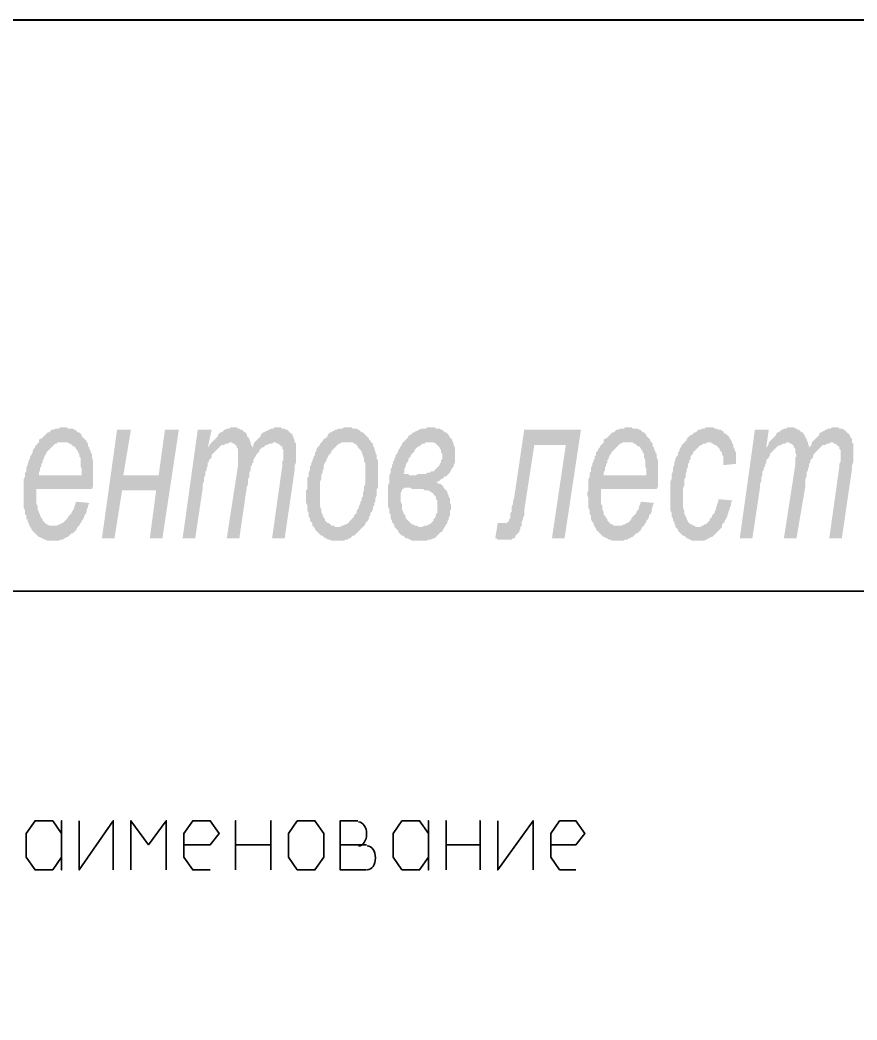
# Model space of a CAD drawing. Header units: millimetres. Extents: x 1372 to 666090, y 1285 to 31551.
# Drawn here: x 629689 to 632459, y 27554 to 30862 of the extents above; entities that cross this region are included whole.
import ezdxf

# ---------------------------------------------------------------- set-up
doc = ezdxf.new("R2010")
doc.units = ezdxf.units.MM
for name, color, linetype in [('PDF _0', 7, 'Continuous'), ('PDF _2D-чертеж - Общий_Ном._пера__21', 7, 'Continuous'), ('PDF _Аннотация - Текст_Ном._пера__1', 7, 'Continuous')]:
    doc.layers.add(name, color=color, linetype=linetype)

msp = doc.modelspace()

# ---------------------------------------------------------------- hatches: boundary and pattern name
at = {"layer": 'PDF _Аннотация - Текст_Ном._пера__1', "transparency": 33554559}
h = msp.add_hatch(color=256, dxfattribs=at)
h.paths.add_polyline_path([(629877.2, 29268.2), (629918.9, 29264), (629914.7, 29255.7), (629914.7, 29251.5), (629910.5, 29243.2), (629910.5, 29239), (629910.5, 29234.8), (629906.4, 29226.5), (629902.2, 29222.3), (629902.2, 29218.2), (629898, 29209.8), (629893.8, 29205.6), (629893.8, 29201.5), (629889.7, 29197.3), (629885.5, 29189), (629881.3, 29184.8), (629877.2, 29180.6), (629877.2, 29176.4), (629873, 29172.3), (629868.8, 29168.1), (629864.6, 29163.9), (629860.5, 29163.9), (629856.3, 29159.8), (629852.1, 29155.6), (629848, 29151.4), (629843.8, 29151.4), (629839.6, 29147.2), (629835.4, 29147.2), (629831.3, 29143.1), (629827.1, 29143.1), (629822.9, 29143.1), (629818.8, 29138.9), (629814.6, 29138.9), (629806.2, 29138.9), (629802.1, 29138.9), (629797.9, 29138.9), (629793.7, 29138.9), (629789.6, 29138.9), (629785.4, 29138.9), (629781.2, 29138.9), (629772.9, 29143.1), (629768.7, 29143.1), (629764.5, 29147.2), (629760.4, 29147.2), (629756.2, 29151.4), (629752, 29151.4), (629747.8, 29155.6), (629747.8, 29155.6), (629743.7, 29159.8), (629739.5, 29163.9), (629735.3, 29168.1), (629731.2, 29172.3), (629727, 29176.4), (629727, 29180.6), (629722.8, 29184.8), (629718.6, 29193.1), (629718.6, 29197.3), (629714.5, 29201.5), (629714.5, 29209.8), (629710.3, 29209.8), (629710.3, 29214), (629710.3, 29222.3), (629706.1, 29226.5), (629706.1, 29234.8), (629706.1, 29239), (629702, 29247.4), (629702, 29255.7), (629702, 29259.9), (629702, 29268.2), (629702, 29276.6), (629702, 29280.7), (629702, 29289.1), (629702, 29289.1), (629702, 29297.4), (629702, 29305.8), (629702, 29309.9), (629702, 29318.3), (629702, 29322.4), (629702, 29330.8), (629702, 29335), (629702, 29343.3), (629706.1, 29351.6), (629706.1, 29355.8), (629706.1, 29364.2), (629710.3, 29368.3), (629710.3, 29376.7), (629710.3, 29380.8), (629714.5, 29389.2), (629714.5, 29393.4), (629718.6, 29401.7), (629718.6, 29405.9), (629722.8, 29410), (629722.8, 29418.4), (629727, 29422.6), (629731.2, 29430.9), (629731.2, 29435.1), (629735.3, 29443.4), (629739.5, 29447.6), (629739.5, 29451.8), (629743.7, 29455.9), (629747.8, 29460.1), (629752, 29464.3), (629752, 29472.6), (629756.2, 29476.8), (629760.4, 29476.8), (629764.5, 29481), (629768.7, 29485.1), (629768.7, 29485.1), (629772.9, 29489.3), (629777, 29493.5), (629781.2, 29497.6), (629785.4, 29497.6), (629789.6, 29501.8), (629793.7, 29506), (629797.9, 29506), (629802.1, 29506), (629806.2, 29510.2), (629810.4, 29510.2), (629818.8, 29510.2), (629822.9, 29514.3), (629827.1, 29514.3), (629831.3, 29514.3), (629835.4, 29514.3), (629839.6, 29514.3), (629843.8, 29514.3), (629848, 29510.2), (629852.1, 29510.2), (629860.5, 29510.2), (629864.6, 29510.2), (629868.8, 29506), (629873, 29506), (629877.2, 29501.8), (629881.3, 29497.6), (629885.5, 29497.6), (629889.7, 29493.5), (629893.8, 29489.3), (629893.8, 29485.1), (629898, 29481), (629902.2, 29476.8), (629906.4, 29472.6), (629910.5, 29468.4), (629910.5, 29464.3), (629914.7, 29460.1), (629914.7, 29451.8), (629918.9, 29447.6), (629918.9, 29443.4), (629923, 29435.1), (629923, 29430.9), (629927.2, 29426.7), (629927.2, 29418.4), (629927.2, 29414.2), (629931.4, 29405.9), (629931.4, 29397.5), (629931.4, 29393.4), (629931.4, 29385), (629931.4, 29376.7), (629931.4, 29368.3), (629931.4, 29364.2), (629931.4, 29355.8), (629931.4, 29351.6), (629931.4, 29343.3), (629931.4, 29339.1), (629931.4, 29330.8), (629931.4, 29322.4), (629931.4, 29318.3), (629927.2, 29309.9), (629743.7, 29309.9), (629743.7, 29301.6), (629743.7, 29297.4), (629743.7, 29293.2), (629743.7, 29284.9), (629743.7, 29276.6), (629743.7, 29268.2), (629743.7, 29259.9), (629747.8, 29255.7), (629747.8, 29247.4), (629747.8, 29243.2), (629752, 29234.8), (629752, 29230.7), (629756.2, 29226.5), (629756.2, 29222.3), (629760.4, 29214), (629760.4, 29214), (629764.5, 29209.8), (629764.5, 29205.6), (629768.7, 29201.5), (629772.9, 29197.3), (629777, 29193.1), (629781.2, 29193.1), (629785.4, 29189), (629789.6, 29189), (629793.7, 29189), (629797.9, 29189), (629802.1, 29189), (629806.2, 29189), (629810.4, 29189), (629818.8, 29193.1), (629822.9, 29193.1), (629827.1, 29197.3), (629831.3, 29197.3), (629835.4, 29201.5), (629839.6, 29205.6), (629843.8, 29209.8), (629848, 29214), (629848, 29218.2), (629852.1, 29222.3), (629856.3, 29226.5), (629860.5, 29230.7), (629860.5, 29234.8), (629864.6, 29239), (629868.8, 29247.4), (629868.8, 29251.5), (629873, 29259.9), (629873, 29264), (629877.2, 29268.2)], flags=0)
h.paths.add_polyline_path([(629752, 29355.8), (629893.8, 29355.8), (629893.8, 29364.2), (629893.8, 29372.5), (629893.8, 29376.7), (629889.7, 29385), (629889.7, 29393.4), (629889.7, 29401.7), (629889.7, 29405.9), (629889.7, 29414.2), (629885.5, 29418.4), (629885.5, 29426.7), (629881.3, 29430.9), (629881.3, 29435.1), (629877.2, 29439.2), (629877.2, 29439.2), (629873, 29447.6), (629868.8, 29451.8), (629864.6, 29451.8), (629860.5, 29455.9), (629856.3, 29460.1), (629852.1, 29460.1), (629848, 29464.3), (629843.8, 29464.3), (629839.6, 29464.3), (629835.4, 29464.3), (629831.3, 29464.3), (629827.1, 29464.3), (629818.8, 29464.3), (629814.6, 29464.3), (629810.4, 29460.1), (629806.2, 29460.1), (629802.1, 29455.9), (629797.9, 29451.8), (629793.7, 29447.6), (629789.6, 29443.4), (629785.4, 29439.2), (629785.4, 29439.2), (629781.2, 29435.1), (629777, 29430.9), (629777, 29426.7), (629772.9, 29422.6), (629768.7, 29414.2), (629768.7, 29410), (629764.5, 29405.9), (629764.5, 29397.5), (629760.4, 29393.4), (629760.4, 29385), (629756.2, 29380.8), (629756.2, 29372.5), (629752, 29364.2), (629752, 29360), (629752, 29355.8)], flags=0)
for points in [[(630227.6, 29147.2), (630277.6, 29506), (630323.5, 29506), (630311, 29447.6), (630315.2, 29451.8), (630319.3, 29460.1), (630323.5, 29464.3), (630327.7, 29468.4), (630331.8, 29472.6), (630336, 29476.8), (630340.2, 29481), (630344.4, 29485.1), (630344.4, 29489.3), (630348.5, 29493.5), (630352.7, 29497.6), (630356.9, 29497.6), (630361, 29501.8), (630365.2, 29506), (630369.4, 29506), (630373.6, 29510.2), (630377.7, 29510.2), (630381.9, 29510.2), (630386.1, 29514.3), (630390.2, 29514.3), (630394.4, 29514.3), (630402.8, 29514.3), (630406.9, 29514.3), (630411.1, 29510.2), (630415.3, 29510.2), (630419.4, 29506), (630423.6, 29506), (630427.8, 29501.8), (630432, 29497.6), (630436.1, 29497.6), (630440.3, 29489.3), (630440.3, 29485.1), (630444.5, 29481), (630448.6, 29476.8), (630448.6, 29472.6), (630452.8, 29464.3), (630452.8, 29460.1), (630457, 29451.8), (630457, 29447.6), (630461.2, 29451.8), (630461.2, 29455.9), (630465.3, 29464.3), (630469.5, 29468.4), (630473.7, 29472.6), (630477.8, 29476.8), (630482, 29481), (630486.2, 29485.1), (630486.2, 29489.3), (630490.4, 29493.5), (630494.5, 29497.6), (630498.7, 29497.6), (630502.9, 29501.8), (630507, 29501.8), (630511.2, 29506), (630515.4, 29506), (630519.6, 29510.2), (630523.7, 29510.2), (630527.9, 29510.2), (630532.1, 29514.3), (630536.2, 29514.3), (630540.4, 29514.3), (630548.8, 29514.3), (630552.9, 29514.3), (630557.1, 29510.2), (630561.3, 29510.2), (630565.4, 29510.2), (630569.6, 29506), (630573.8, 29506), (630578, 29501.8), (630582.1, 29497.6), (630586.3, 29493.5), (630590.5, 29493.5), (630590.5, 29489.3), (630594.6, 29481), (630594.6, 29476.8), (630598.8, 29472.6), (630598.8, 29464.3), (630603, 29460.1), (630603, 29451.8), (630603, 29447.6), (630603, 29439.2), (630603, 29430.9), (630603, 29426.7), (630603, 29422.6), (630603, 29418.4), (630603, 29410), (630603, 29401.7), (630603, 29397.5), (630598.8, 29389.2), (630598.8, 29376.7), (630598.8, 29376.7), (630565.4, 29147.2), (630523.7, 29147.2), (630557.1, 29385), (630557.1, 29393.4), (630557.1, 29401.7), (630561.3, 29405.9), (630561.3, 29414.2), (630561.3, 29418.4), (630561.3, 29422.6), (630561.3, 29426.7), (630561.3, 29430.9), (630561.3, 29439.2), (630557.1, 29443.4), (630557.1, 29451.8), (630552.9, 29451.8), (630548.8, 29455.9), (630544.6, 29460.1), (630540.4, 29460.1), (630536.2, 29464.3), (630532.1, 29464.3), (630532.1, 29464.3), (630527.9, 29464.3), (630523.7, 29460.1), (630519.6, 29460.1), (630515.4, 29460.1), (630507, 29455.9), (630502.9, 29455.9), (630498.7, 29451.8), (630494.5, 29447.6), (630490.4, 29447.6), (630486.2, 29443.4), (630482, 29439.2), (630482, 29435.1), (630477.8, 29430.9), (630473.7, 29426.7), (630469.5, 29418.4), (630465.3, 29414.2), (630465.3, 29410), (630461.2, 29405.9), (630461.2, 29401.7), (630461.2, 29397.5), (630457, 29393.4), (630457, 29389.2), (630452.8, 29385), (630452.8, 29376.7), (630452.8, 29372.5), (630448.6, 29364.2), (630448.6, 29360), (630448.6, 29351.6), (630444.5, 29343.3), (630444.5, 29335), (630444.5, 29326.6), (630440.3, 29318.3), (630415.3, 29147.2), (630373.6, 29147.2), (630411.1, 29389.2), (630411.1, 29397.5), (630411.1, 29405.9), (630411.1, 29414.2), (630411.1, 29418.4), (630411.1, 29422.6), (630411.1, 29422.6), (630411.1, 29430.9), (630411.1, 29439.2), (630411.1, 29443.4), (630406.9, 29447.6), (630406.9, 29451.8), (630402.8, 29455.9), (630398.6, 29460.1), (630394.4, 29460.1), (630390.2, 29464.3), (630386.1, 29464.3), (630381.9, 29464.3), (630377.7, 29460.1), (630373.6, 29460.1), (630369.4, 29460.1), (630365.2, 29455.9), (630356.9, 29455.9), (630352.7, 29451.8), (630348.5, 29447.6), (630348.5, 29447.6), (630344.4, 29443.4), (630340.2, 29439.2), (630336, 29435.1), (630331.8, 29430.9), (630327.7, 29426.7), (630323.5, 29422.6), (630323.5, 29414.2), (630319.3, 29410), (630315.2, 29405.9), (630315.2, 29401.7), (630311, 29397.5), (630311, 29389.2), (630311, 29385), (630306.8, 29380.8), (630306.8, 29372.5), (630302.6, 29368.3), (630302.6, 29360), (630302.6, 29355.8), (630298.5, 29347.5), (630298.5, 29339.1), (630298.5, 29335), (630294.3, 29326.6), (630294.3, 29318.3), (630294.3, 29314.1), (630269.3, 29147.2)], [(632000.4, 29276.6), (632046.3, 29272.4), (632042.1, 29264), (632042.1, 29255.7), (632037.9, 29247.4), (632037.9, 29243.2), (632033.8, 29234.8), (632033.8, 29230.7), (632029.6, 29222.3), (632029.6, 29218.2), (632025.4, 29209.8), (632021.3, 29205.6), (632021.3, 29201.5), (632017.1, 29197.3), (632012.9, 29193.1), (632012.9, 29184.8), (632008.7, 29180.6), (632004.6, 29176.4), (632000.4, 29172.3), (632000.4, 29172.3), (631996.2, 29168.1), (631992.1, 29163.9), (631987.9, 29159.8), (631983.7, 29155.6), (631979.5, 29151.4), (631975.4, 29151.4), (631971.2, 29147.2), (631967, 29147.2), (631962.9, 29143.1), (631958.7, 29143.1), (631954.5, 29138.9), (631946.2, 29138.9), (631942, 29138.9), (631937.8, 29138.9), (631933.7, 29138.9), (631933.7, 29138.9), (631925.3, 29138.9), (631921.1, 29138.9), (631917, 29138.9), (631912.8, 29138.9), (631908.6, 29143.1), (631904.5, 29143.1), (631900.3, 29147.2), (631896.1, 29147.2), (631891.9, 29151.4), (631887.8, 29155.6), (631883.6, 29155.6), (631879.4, 29159.8), (631875.3, 29163.9), (631871.1, 29168.1), (631866.9, 29172.3), (631866.9, 29176.4), (631862.7, 29180.6), (631858.6, 29184.8), (631858.6, 29189), (631854.4, 29197.3), (631854.4, 29201.5), (631850.2, 29205.6), (631850.2, 29214), (631846.1, 29218.2), (631846.1, 29222.3), (631846.1, 29230.7), (631841.9, 29239), (631841.9, 29243.2), (631841.9, 29251.5), (631841.9, 29259.9), (631841.9, 29264), (631841.9, 29272.4), (631841.9, 29280.7), (631841.9, 29280.7), (631841.9, 29289.1), (631841.9, 29293.2), (631841.9, 29301.6), (631841.9, 29309.9), (631841.9, 29314.1), (631841.9, 29322.4), (631841.9, 29330.8), (631841.9, 29335), (631846.1, 29343.3), (631846.1, 29347.5), (631846.1, 29355.8), (631846.1, 29360), (631850.2, 29368.3), (631850.2, 29376.7), (631850.2, 29380.8), (631854.4, 29389.2), (631854.4, 29393.4), (631854.4, 29397.5), (631858.6, 29405.9), (631858.6, 29410), (631862.7, 29418.4), (631866.9, 29422.6), (631866.9, 29430.9), (631871.1, 29435.1), (631871.1, 29439.2), (631875.3, 29447.6), (631879.4, 29451.8), (631879.4, 29455.9), (631883.6, 29460.1), (631887.8, 29464.3), (631891.9, 29468.4), (631896.1, 29472.6), (631896.1, 29476.8), (631900.3, 29481), (631904.5, 29485.1), (631908.6, 29489.3), (631912.8, 29489.3), (631917, 29493.5), (631921.1, 29497.6), (631925.3, 29497.6), (631929.5, 29501.8), (631933.7, 29506), (631937.8, 29506), (631942, 29506), (631946.2, 29510.2), (631950.3, 29510.2), (631954.5, 29510.2), (631958.7, 29514.3), (631962.9, 29514.3), (631971.2, 29514.3), (631971.2, 29514.3), (631979.5, 29514.3), (631983.7, 29514.3), (631987.9, 29510.2), (631992.1, 29510.2), (631996.2, 29510.2), (632000.4, 29506), (632008.7, 29506), (632012.9, 29501.8), (632017.1, 29501.8), (632017.1, 29497.6), (632021.3, 29493.5), (632025.4, 29493.5), (632029.6, 29489.3), (632033.8, 29485.1), (632037.9, 29481), (632037.9, 29476.8), (632042.1, 29472.6), (632046.3, 29464.3), (632046.3, 29460.1), (632050.5, 29455.9), (632050.5, 29447.6), (632054.6, 29443.4), (632054.6, 29439.2), (632058.8, 29430.9), (632058.8, 29426.7), (632058.8, 29418.4), (632058.8, 29410), (632058.8, 29405.9), (632058.8, 29397.5), (632058.8, 29393.4), (632017.1, 29389.2), (632017.1, 29397.5), (632017.1, 29405.9), (632017.1, 29410), (632017.1, 29418.4), (632012.9, 29422.6), (632012.9, 29430.9), (632008.7, 29435.1), (632004.6, 29439.2), (632004.6, 29443.4), (632000.4, 29447.6), (631996.2, 29451.8), (631992.1, 29455.9), (631987.9, 29455.9), (631983.7, 29460.1), (631979.5, 29460.1), (631975.4, 29464.3), (631971.2, 29464.3), (631967, 29464.3), (631962.9, 29464.3), (631958.7, 29460.1), (631954.5, 29460.1), (631950.3, 29460.1), (631946.2, 29455.9), (631942, 29455.9), (631937.8, 29451.8), (631933.7, 29447.6), (631929.5, 29443.4), (631925.3, 29439.2), (631925.3, 29439.2), (631921.1, 29435.1), (631917, 29430.9), (631917, 29426.7), (631912.8, 29422.6), (631908.6, 29418.4), (631908.6, 29410), (631904.5, 29405.9), (631904.5, 29397.5), (631900.3, 29393.4), (631900.3, 29385), (631896.1, 29376.7), (631896.1, 29372.5), (631896.1, 29368.3), (631891.9, 29360), (631891.9, 29355.8), (631891.9, 29347.5), (631887.8, 29343.3), (631887.8, 29335), (631887.8, 29326.6), (631887.8, 29322.4), (631883.6, 29314.1), (631883.6, 29305.8), (631883.6, 29301.6), (631883.6, 29293.2), (631883.6, 29289.1), (631883.6, 29280.7), (631883.6, 29276.6), (631883.6, 29268.2), (631883.6, 29259.9), (631883.6, 29255.7), (631883.6, 29247.4), (631887.8, 29239), (631887.8, 29234.8), (631887.8, 29226.5), (631891.9, 29222.3), (631891.9, 29218.2), (631896.1, 29214), (631896.1, 29209.8), (631900.3, 29201.5), (631904.5, 29197.3), (631908.6, 29193.1), (631912.8, 29193.1), (631917, 29189), (631921.1, 29189), (631925.3, 29184.8), (631929.5, 29184.8), (631933.7, 29184.8), (631937.8, 29184.8), (631942, 29184.8), (631946.2, 29189), (631950.3, 29189), (631954.5, 29193.1), (631958.7, 29193.1), (631962.9, 29197.3), (631967, 29201.5), (631971.2, 29205.6), (631971.2, 29209.8), (631975.4, 29214), (631979.5, 29218.2), (631979.5, 29222.3), (631983.7, 29226.5), (631987.9, 29230.7), (631987.9, 29234.8), (631992.1, 29243.2), (631992.1, 29247.4), (631996.2, 29255.7), (631996.2, 29259.9), (632000.4, 29268.2), (632000.4, 29276.6), (632000.4, 29276.6)], [(632071.3, 29147.2), (632121.4, 29506), (632167.3, 29506), (632158.9, 29447.6), (632163.1, 29451.8), (632167.3, 29460.1), (632167.3, 29464.3), (632171.4, 29468.4), (632175.6, 29472.6), (632179.8, 29476.8), (632183.9, 29481), (632188.1, 29485.1), (632192.3, 29489.3), (632192.3, 29493.5), (632196.5, 29497.6), (632200.6, 29497.6), (632204.8, 29501.8), (632209, 29506), (632213.1, 29506), (632217.3, 29510.2), (632221.5, 29510.2), (632225.7, 29510.2), (632229.8, 29514.3), (632238.2, 29514.3), (632242.3, 29514.3), (632246.5, 29514.3), (632250.7, 29514.3), (632254.9, 29510.2), (632259, 29510.2), (632263.2, 29506), (632267.4, 29506), (632271.5, 29501.8), (632275.7, 29497.6), (632279.9, 29497.6), (632284.1, 29489.3), (632288.2, 29485.1), (632288.2, 29481), (632292.4, 29476.8), (632292.4, 29472.6), (632296.6, 29464.3), (632296.6, 29460.1), (632300.7, 29451.8), (632300.7, 29447.6), (632304.9, 29451.8), (632309.1, 29455.9), (632309.1, 29464.3), (632313.3, 29468.4), (632317.4, 29472.6), (632321.6, 29476.8), (632325.8, 29481), (632329.9, 29485.1), (632334.1, 29489.3), (632334.1, 29493.5), (632338.3, 29497.6), (632342.5, 29497.6), (632346.6, 29501.8), (632350.8, 29501.8), (632355, 29506), (632359.1, 29506), (632363.3, 29510.2), (632367.5, 29510.2), (632371.7, 29510.2), (632375.8, 29514.3), (632380, 29514.3), (632384.2, 29514.3), (632392.5, 29514.3), (632396.7, 29514.3), (632400.9, 29510.2), (632405, 29510.2), (632409.2, 29510.2), (632417.5, 29506), (632417.5, 29506), (632421.7, 29501.8), (632425.9, 29497.6), (632430.1, 29493.5), (632434.2, 29493.5), (632434.2, 29489.3), (632438.4, 29481), (632442.6, 29476.8), (632442.6, 29472.6), (632442.6, 29464.3), (632446.7, 29460.1), (632446.7, 29451.8), (632446.7, 29447.6), (632446.7, 29439.2), (632446.7, 29430.9), (632446.7, 29426.7), (632446.7, 29422.6), (632446.7, 29418.4), (632446.7, 29410), (632446.7, 29401.7), (632446.7, 29397.5), (632442.6, 29389.2), (632442.6, 29376.7), (632442.6, 29376.7), (632409.2, 29147.2), (632367.5, 29147.2), (632400.9, 29385), (632400.9, 29393.4), (632405, 29401.7), (632405, 29405.9), (632405, 29414.2), (632405, 29418.4), (632405, 29422.6), (632405, 29426.7), (632405, 29430.9), (632405, 29439.2), (632400.9, 29443.4), (632400.9, 29451.8), (632396.7, 29451.8), (632392.5, 29455.9), (632388.3, 29460.1), (632384.2, 29460.1), (632380, 29464.3), (632375.8, 29464.3), (632375.8, 29464.3), (632371.7, 29464.3), (632367.5, 29460.1), (632363.3, 29460.1), (632359.1, 29460.1), (632355, 29455.9), (632346.6, 29455.9), (632342.5, 29451.8), (632338.3, 29447.6), (632338.3, 29447.6), (632334.1, 29443.4), (632329.9, 29439.2), (632325.8, 29435.1), (632321.6, 29430.9), (632317.4, 29426.7), (632313.3, 29418.4), (632313.3, 29414.2), (632309.1, 29410), (632304.9, 29405.9), (632304.9, 29401.7), (632304.9, 29397.5), (632300.7, 29393.4), (632300.7, 29389.2), (632300.7, 29385), (632296.6, 29376.7), (632296.6, 29372.5), (632292.4, 29364.2), (632292.4, 29360), (632292.4, 29351.6), (632288.2, 29343.3), (632288.2, 29335), (632288.2, 29326.6), (632288.2, 29318.3), (632259, 29147.2), (632217.3, 29147.2), (632254.9, 29389.2), (632254.9, 29397.5), (632254.9, 29405.9), (632254.9, 29414.2), (632259, 29418.4), (632259, 29422.6), (632259, 29422.6), (632254.9, 29430.9), (632254.9, 29439.2), (632254.9, 29443.4), (632250.7, 29447.6), (632250.7, 29451.8), (632246.5, 29455.9), (632242.3, 29460.1), (632238.2, 29460.1), (632234, 29464.3), (632229.8, 29464.3), (632225.7, 29464.3), (632221.5, 29460.1), (632217.3, 29460.1), (632213.1, 29460.1), (632209, 29455.9), (632204.8, 29455.9), (632196.5, 29451.8), (632192.3, 29447.6), (632192.3, 29447.6), (632188.1, 29443.4), (632183.9, 29439.2), (632179.8, 29435.1), (632175.6, 29430.9), (632171.4, 29426.7), (632171.4, 29422.6), (632167.3, 29414.2), (632163.1, 29410), (632158.9, 29405.9), (632158.9, 29401.7), (632158.9, 29397.5), (632154.7, 29389.2), (632154.7, 29385), (632150.6, 29380.8), (632150.6, 29372.5), (632146.4, 29368.3), (632146.4, 29360), (632146.4, 29355.8), (632142.2, 29347.5), (632142.2, 29339.1), (632142.2, 29335), (632138.1, 29326.6), (632138.1, 29318.3), (632138.1, 29314.1), (632113, 29147.2)], [(630010.6, 29506), (630056.5, 29506), (630031.5, 29355.8), (630148.3, 29355.8), (630169.2, 29506), (630215, 29506), (630160.8, 29147.2), (630119.1, 29147.2), (630140, 29305.8), (630027.3, 29305.8), (630002.3, 29147.2), (629960.6, 29147.2)], [(631358, 29506), (631545.7, 29506), (631491.5, 29147.2), (631449.8, 29147.2), (631495.7, 29455.9), (631391.4, 29455.9), (631358, 29239), (631358, 29230.7), (631358, 29222.3), (631353.8, 29214), (631353.8, 29209.8), (631349.7, 29201.5), (631349.7, 29193.1), (631349.7, 29189), (631345.5, 29184.8), (631345.5, 29176.4), (631341.3, 29172.3), (631341.3, 29168.1), (631337.1, 29163.9), (631337.1, 29163.9), (631333, 29159.8), (631328.8, 29155.6), (631328.8, 29151.4), (631324.6, 29147.2), (631320.5, 29147.2), (631316.3, 29143.1), (631307.9, 29143.1), (631303.8, 29143.1), (631299.6, 29143.1), (631299.6, 29143.1), (631295.4, 29143.1), (631291.3, 29143.1), (631287.1, 29143.1), (631282.9, 29143.1), (631278.7, 29143.1), (631270.4, 29143.1), (631266.2, 29147.2), (631262.1, 29147.2), (631270.4, 29197.3), (631274.6, 29197.3), (631278.7, 29197.3), (631282.9, 29197.3), (631287.1, 29197.3), (631291.3, 29197.3), (631299.6, 29197.3), (631303.8, 29201.5), (631303.8, 29201.5), (631307.9, 29205.6), (631307.9, 29209.8), (631307.9, 29209.8), (631312.1, 29214), (631312.1, 29218.2), (631312.1, 29222.3), (631312.1, 29230.7), (631316.3, 29234.8), (631316.3, 29243.2), (631316.3, 29251.5), (631320.5, 29259.9), (631320.5, 29268.2), (631324.6, 29280.7)]]:
    msp.add_hatch(color=256, dxfattribs=at).paths.add_polyline_path(points)
h = msp.add_hatch(color=256, dxfattribs=at)
h.paths.add_polyline_path([(630636.4, 29280.7), (630636.4, 29289.1), (630636.4, 29297.4), (630636.4, 29305.8), (630640.5, 29309.9), (630640.5, 29318.3), (630640.5, 29326.6), (630640.5, 29330.8), (630640.5, 29339.1), (630640.5, 29347.5), (630644.7, 29351.6), (630644.7, 29360), (630644.7, 29364.2), (630648.9, 29372.5), (630648.9, 29376.7), (630648.9, 29385), (630653, 29389.2), (630653, 29397.5), (630657.2, 29401.7), (630657.2, 29405.9), (630661.4, 29414.2), (630661.4, 29418.4), (630665.6, 29422.6), (630665.6, 29430.9), (630669.7, 29435.1), (630669.7, 29439.2), (630673.9, 29447.6), (630678.1, 29451.8), (630682.2, 29455.9), (630682.2, 29455.9), (630682.2, 29460.1), (630686.4, 29464.3), (630690.6, 29468.4), (630694.8, 29476.8), (630698.9, 29476.8), (630703.1, 29481), (630707.3, 29485.1), (630707.3, 29489.3), (630711.4, 29493.5), (630715.6, 29497.6), (630719.8, 29497.6), (630724, 29501.8), (630728.1, 29501.8), (630732.3, 29506), (630736.5, 29506), (630744.8, 29510.2), (630749, 29510.2), (630753.2, 29510.2), (630757.3, 29510.2), (630761.5, 29514.3), (630765.7, 29514.3), (630769.8, 29514.3), (630774, 29514.3), (630778.2, 29514.3), (630786.5, 29514.3), (630790.7, 29510.2), (630794.9, 29510.2), (630799, 29510.2), (630803.2, 29510.2), (630807.4, 29506), (630811.6, 29506), (630815.7, 29501.8), (630819.9, 29497.6), (630824.1, 29497.6), (630828.2, 29493.5), (630832.4, 29489.3), (630836.6, 29485.1), (630840.8, 29481), (630844.9, 29476.8), (630844.9, 29472.6), (630849.1, 29472.6), (630849.1, 29468.4), (630853.3, 29464.3), (630857.4, 29460.1), (630857.4, 29451.8), (630861.6, 29447.6), (630861.6, 29443.4), (630865.8, 29435.1), (630865.8, 29430.9), (630870, 29422.6), (630870, 29418.4), (630870, 29410), (630874.1, 29405.9), (630874.1, 29397.5), (630874.1, 29393.4), (630874.1, 29385), (630874.1, 29376.7), (630874.1, 29368.3), (630874.1, 29364.2), (630874.1, 29355.8), (630874.1, 29347.5), (630874.1, 29343.3), (630874.1, 29335), (630874.1, 29326.6), (630874.1, 29322.4), (630874.1, 29314.1), (630870, 29309.9), (630870, 29301.6), (630870, 29293.2), (630870, 29289.1), (630865.8, 29280.7), (630865.8, 29276.6), (630865.8, 29268.2), (630861.6, 29264), (630861.6, 29255.7), (630857.4, 29251.5), (630857.4, 29247.4), (630857.4, 29243.2), (630853.3, 29234.8), (630849.1, 29230.7), (630849.1, 29222.3), (630844.9, 29218.2), (630844.9, 29214), (630840.8, 29205.6), (630836.6, 29201.5), (630832.4, 29197.3), (630832.4, 29193.1), (630828.2, 29189), (630824.1, 29184.8), (630819.9, 29180.6), (630815.7, 29176.4), (630811.6, 29172.3), (630807.4, 29168.1), (630807.4, 29168.1), (630803.2, 29163.9), (630799, 29159.8), (630794.9, 29155.6), (630790.7, 29155.6), (630786.5, 29151.4), (630782.4, 29147.2), (630778.2, 29147.2), (630774, 29143.1), (630769.8, 29143.1), (630765.7, 29143.1), (630761.5, 29138.9), (630753.2, 29138.9), (630749, 29138.9), (630744.8, 29138.9), (630740.6, 29138.9), (630740.6, 29138.9), (630736.5, 29138.9), (630732.3, 29138.9), (630724, 29138.9), (630719.8, 29138.9), (630715.6, 29143.1), (630711.4, 29143.1), (630707.3, 29143.1), (630703.1, 29147.2), (630698.9, 29147.2), (630694.8, 29151.4), (630690.6, 29155.6), (630686.4, 29155.6), (630682.2, 29159.8), (630678.1, 29163.9), (630673.9, 29168.1), (630669.7, 29172.3), (630665.6, 29176.4), (630665.6, 29180.6), (630661.4, 29184.8), (630657.2, 29189), (630657.2, 29197.3), (630653, 29201.5), (630648.9, 29205.6), (630648.9, 29214), (630644.7, 29218.2), (630644.7, 29226.5), (630644.7, 29230.7), (630640.5, 29239), (630640.5, 29243.2), (630640.5, 29251.5), (630640.5, 29255.7), (630636.4, 29264), (630636.4, 29272.4), (630636.4, 29276.6), (630636.4, 29280.7)], flags=0)
h.paths.add_polyline_path([(630682.2, 29289.1), (630682.2, 29280.7), (630682.2, 29272.4), (630682.2, 29264), (630682.2, 29259.9), (630682.2, 29251.5), (630686.4, 29243.2), (630686.4, 29239), (630686.4, 29234.8), (630690.6, 29226.5), (630690.6, 29222.3), (630694.8, 29218.2), (630694.8, 29214), (630698.9, 29209.8), (630698.9, 29205.6), (630703.1, 29201.5), (630707.3, 29197.3), (630711.4, 29197.3), (630715.6, 29193.1), (630719.8, 29189), (630724, 29189), (630728.1, 29189), (630732.3, 29184.8), (630740.6, 29184.8), (630740.6, 29184.8), (630744.8, 29184.8), (630749, 29184.8), (630753.2, 29189), (630757.3, 29189), (630765.7, 29193.1), (630769.8, 29193.1), (630774, 29197.3), (630778.2, 29197.3), (630778.2, 29201.5), (630782.4, 29205.6), (630786.5, 29209.8), (630790.7, 29214), (630794.9, 29218.2), (630794.9, 29222.3), (630799, 29226.5), (630803.2, 29230.7), (630803.2, 29239), (630807.4, 29243.2), (630811.6, 29251.5), (630811.6, 29255.7), (630815.7, 29259.9), (630815.7, 29268.2), (630819.9, 29272.4), (630819.9, 29280.7), (630824.1, 29284.9), (630824.1, 29293.2), (630824.1, 29297.4), (630824.1, 29297.4), (630828.2, 29305.8), (630828.2, 29314.1), (630828.2, 29318.3), (630832.4, 29326.6), (630832.4, 29335), (630832.4, 29339.1), (630832.4, 29347.5), (630832.4, 29351.6), (630832.4, 29360), (630832.4, 29364.2), (630832.4, 29372.5), (630832.4, 29380.8), (630832.4, 29385), (630832.4, 29393.4), (630828.2, 29401.7), (630828.2, 29405.9), (630828.2, 29414.2), (630824.1, 29418.4), (630824.1, 29422.6), (630819.9, 29430.9), (630819.9, 29435.1), (630815.7, 29439.2), (630815.7, 29439.2), (630811.6, 29443.4), (630807.4, 29447.6), (630807.4, 29451.8), (630803.2, 29455.9), (630799, 29460.1), (630794.9, 29460.1), (630790.7, 29464.3), (630782.4, 29464.3), (630778.2, 29464.3), (630774, 29464.3), (630774, 29464.3), (630769.8, 29464.3), (630761.5, 29464.3), (630757.3, 29464.3), (630753.2, 29464.3), (630749, 29460.1), (630744.8, 29460.1), (630740.6, 29455.9), (630736.5, 29451.8), (630736.5, 29451.8), (630732.3, 29447.6), (630728.1, 29443.4), (630724, 29439.2), (630719.8, 29435.1), (630719.8, 29430.9), (630715.6, 29426.7), (630711.4, 29422.6), (630707.3, 29414.2), (630707.3, 29414.2), (630703.1, 29405.9), (630703.1, 29401.7), (630698.9, 29397.5), (630694.8, 29389.2), (630694.8, 29385), (630694.8, 29376.7), (630690.6, 29372.5), (630690.6, 29364.2), (630686.4, 29355.8), (630686.4, 29351.6), (630686.4, 29343.3), (630682.2, 29335), (630682.2, 29330.8), (630682.2, 29322.4), (630682.2, 29314.1), (630682.2, 29309.9), (630682.2, 29301.6), (630682.2, 29297.4), (630682.2, 29289.1), (630682.2, 29289.1)], flags=0)
h = msp.add_hatch(color=256, dxfattribs=at)
h.paths.add_polyline_path([(631066, 29335), (631070.2, 29330.8), (631078.5, 29326.6), (631082.7, 29326.6), (631086.9, 29322.4), (631091, 29318.3), (631091, 29314.1), (631095.2, 29309.9), (631099.4, 29305.8), (631103.5, 29301.6), (631103.5, 29301.6), (631103.5, 29297.4), (631107.7, 29289.1), (631107.7, 29284.9), (631111.9, 29280.7), (631111.9, 29272.4), (631111.9, 29264), (631116.1, 29259.9), (631116.1, 29251.5), (631116.1, 29251.5), (631116.1, 29243.2), (631111.9, 29239), (631111.9, 29230.7), (631111.9, 29226.5), (631111.9, 29222.3), (631107.7, 29214), (631107.7, 29209.8), (631103.5, 29201.5), (631103.5, 29197.3), (631099.4, 29193.1), (631095.2, 29184.8), (631091, 29180.6), (631091, 29176.4), (631086.9, 29172.3), (631086.9, 29168.1), (631082.7, 29168.1), (631078.5, 29163.9), (631074.3, 29159.8), (631070.2, 29155.6), (631070.2, 29155.6), (631066, 29151.4), (631061.8, 29147.2), (631057.7, 29147.2), (631049.3, 29143.1), (631045.1, 29143.1), (631041, 29143.1), (631036.8, 29138.9), (631032.6, 29138.9), (631028.5, 29138.9), (631020.1, 29138.9), (631015.9, 29138.9), (631011.8, 29138.9), (631007.6, 29138.9), (631003.4, 29138.9), (630995.1, 29138.9), (630990.9, 29138.9), (630986.7, 29138.9), (630982.6, 29143.1), (630978.4, 29143.1), (630974.2, 29147.2), (630970.1, 29147.2), (630965.9, 29147.2), (630961.7, 29151.4), (630957.5, 29155.6), (630953.4, 29155.6), (630949.2, 29159.8), (630945, 29163.9), (630940.9, 29168.1), (630940.9, 29172.3), (630936.7, 29176.4), (630932.5, 29180.6), (630928.3, 29184.8), (630928.3, 29193.1), (630924.2, 29197.3), (630920, 29201.5), (630920, 29205.6), (630915.8, 29214), (630915.8, 29218.2), (630915.8, 29226.5), (630911.7, 29230.7), (630911.7, 29239), (630911.7, 29243.2), (630907.5, 29251.5), (630907.5, 29259.9), (630907.5, 29264), (630907.5, 29272.4), (630907.5, 29280.7), (630907.5, 29280.7), (630907.5, 29289.1), (630907.5, 29297.4), (630907.5, 29301.6), (630907.5, 29309.9), (630907.5, 29318.3), (630907.5, 29322.4), (630911.7, 29330.8), (630911.7, 29339.1), (630911.7, 29343.3), (630911.7, 29351.6), (630911.7, 29355.8), (630915.8, 29364.2), (630915.8, 29368.3), (630915.8, 29376.7), (630920, 29380.8), (630920, 29389.2), (630924.2, 29393.4), (630924.2, 29401.7), (630928.3, 29405.9), (630928.3, 29410), (630932.5, 29418.4), (630932.5, 29422.6), (630936.7, 29426.7), (630940.9, 29435.1), (630940.9, 29439.2), (630945, 29443.4), (630945, 29443.4), (630949.2, 29451.8), (630953.4, 29455.9), (630953.4, 29460.1), (630957.5, 29464.3), (630961.7, 29468.4), (630965.9, 29472.6), (630970.1, 29476.8), (630974.2, 29481), (630974.2, 29485.1), (630978.4, 29489.3), (630982.6, 29489.3), (630986.7, 29493.5), (630990.9, 29497.6), (630995.1, 29497.6), (630999.3, 29501.8), (631003.4, 29501.8), (631007.6, 29506), (631011.8, 29506), (631015.9, 29510.2), (631024.3, 29510.2), (631028.5, 29510.2), (631032.6, 29510.2), (631036.8, 29514.3), (631041, 29514.3), (631045.1, 29514.3), (631049.3, 29514.3), (631053.5, 29514.3), (631061.8, 29514.3), (631066, 29510.2), (631070.2, 29510.2), (631074.3, 29510.2), (631078.5, 29510.2), (631082.7, 29506), (631086.9, 29506), (631091, 29501.8), (631095.2, 29497.6), (631099.4, 29497.6), (631103.5, 29493.5), (631107.7, 29489.3), (631107.7, 29489.3), (631111.9, 29481), (631116.1, 29476.8), (631120.2, 29472.6), (631120.2, 29468.4), (631124.4, 29460.1), (631124.4, 29455.9), (631128.6, 29447.6), (631128.6, 29443.4), (631128.6, 29435.1), (631128.6, 29430.9), (631128.6, 29422.6), (631128.6, 29418.4), (631128.6, 29410), (631128.6, 29401.7), (631128.6, 29397.5), (631124.4, 29389.2), (631124.4, 29385), (631120.2, 29380.8), (631116.1, 29372.5), (631116.1, 29368.3), (631111.9, 29368.3), (631111.9, 29364.2), (631107.7, 29360), (631103.5, 29355.8), (631099.4, 29351.6), (631095.2, 29351.6), (631091, 29347.5), (631086.9, 29343.3), (631082.7, 29343.3), (631078.5, 29339.1), (631074.3, 29335), (631070.2, 29335), (631066, 29335)], flags=0)
h.paths.add_polyline_path([(630957.5, 29360), (630965.9, 29360), (630970.1, 29360), (630974.2, 29360), (630978.4, 29355.8), (630982.6, 29355.8), (630986.7, 29355.8), (630986.7, 29355.8), (630995.1, 29355.8), (630999.3, 29355.8), (631007.6, 29360), (631011.8, 29360), (631015.9, 29360), (631024.3, 29360), (631028.5, 29360), (631032.6, 29360), (631036.8, 29364.2), (631041, 29364.2), (631045.1, 29364.2), (631049.3, 29368.3), (631053.5, 29368.3), (631057.7, 29368.3), (631061.8, 29372.5), (631061.8, 29372.5), (631066, 29376.7), (631070.2, 29380.8), (631074.3, 29385), (631078.5, 29389.2), (631078.5, 29393.4), (631082.7, 29397.5), (631082.7, 29405.9), (631086.9, 29410), (631086.9, 29414.2), (631086.9, 29418.4), (631086.9, 29426.7), (631082.7, 29430.9), (631082.7, 29439.2), (631078.5, 29443.4), (631078.5, 29447.6), (631074.3, 29451.8), (631070.2, 29455.9), (631066, 29460.1), (631066, 29460.1), (631057.7, 29464.3), (631053.5, 29464.3), (631049.3, 29464.3), (631049.3, 29464.3), (631045.1, 29464.3), (631036.8, 29464.3), (631032.6, 29464.3), (631028.5, 29460.1), (631024.3, 29460.1), (631020.1, 29460.1), (631015.9, 29455.9), (631011.8, 29451.8), (631007.6, 29451.8), (631003.4, 29447.6), (630999.3, 29443.4), (630995.1, 29439.2), (630995.1, 29435.1), (630990.9, 29430.9), (630986.7, 29426.7), (630982.6, 29422.6), (630982.6, 29418.4), (630978.4, 29414.2), (630974.2, 29410), (630974.2, 29401.7), (630970.1, 29397.5), (630965.9, 29389.2), (630965.9, 29385), (630961.7, 29376.7), (630961.7, 29372.5), (630961.7, 29364.2), (630957.5, 29360)], flags=0)
h.paths.add_polyline_path([(630953.4, 29309.9), (630953.4, 29305.8), (630949.2, 29297.4), (630949.2, 29293.2), (630949.2, 29284.9), (630949.2, 29284.9), (630949.2, 29276.6), (630949.2, 29268.2), (630953.4, 29259.9), (630953.4, 29255.7), (630953.4, 29247.4), (630953.4, 29243.2), (630957.5, 29234.8), (630957.5, 29230.7), (630961.7, 29226.5), (630965.9, 29218.2), (630965.9, 29214), (630965.9, 29214), (630970.1, 29209.8), (630974.2, 29205.6), (630978.4, 29201.5), (630982.6, 29197.3), (630986.7, 29193.1), (630990.9, 29193.1), (630995.1, 29189), (630999.3, 29189), (631003.4, 29189), (631007.6, 29184.8), (631011.8, 29184.8), (631015.9, 29184.8), (631020.1, 29184.8), (631028.5, 29189), (631032.6, 29189), (631036.8, 29189), (631041, 29193.1), (631045.1, 29193.1), (631049.3, 29197.3), (631053.5, 29201.5), (631057.7, 29205.6), (631057.7, 29205.6), (631057.7, 29209.8), (631061.8, 29214), (631066, 29222.3), (631066, 29226.5), (631070.2, 29230.7), (631070.2, 29239), (631070.2, 29247.4), (631070.2, 29251.5), (631070.2, 29259.9), (631070.2, 29264), (631070.2, 29272.4), (631066, 29276.6), (631066, 29284.9), (631061.8, 29289.1), (631057.7, 29293.2), (631057.7, 29297.4), (631053.5, 29297.4), (631049.3, 29301.6), (631049.3, 29301.6), (631045.1, 29301.6), (631041, 29305.8), (631036.8, 29305.8), (631032.6, 29305.8), (631028.5, 29305.8), (631024.3, 29309.9), (631020.1, 29309.9), (631015.9, 29309.9), (631011.8, 29309.9), (631007.6, 29309.9), (630999.3, 29309.9), (630995.1, 29309.9), (630986.7, 29309.9), (630982.6, 29314.1), (630974.2, 29314.1), (630970.1, 29314.1), (630970.1, 29314.1), (630961.7, 29314.1), (630957.5, 29309.9), (630953.4, 29309.9)], flags=0)
h = msp.add_hatch(color=256, dxfattribs=at)
h.paths.add_polyline_path([(631745.9, 29268.2), (631787.7, 29264), (631783.5, 29255.7), (631783.5, 29251.5), (631779.3, 29243.2), (631779.3, 29239), (631779.3, 29234.8), (631775.1, 29226.5), (631771, 29222.3), (631771, 29218.2), (631766.8, 29209.8), (631762.6, 29205.6), (631762.6, 29201.5), (631758.5, 29197.3), (631754.3, 29189), (631750.1, 29184.8), (631745.9, 29180.6), (631745.9, 29176.4), (631741.8, 29172.3), (631737.6, 29168.1), (631733.4, 29163.9), (631729.3, 29163.9), (631725.1, 29159.8), (631720.9, 29155.6), (631716.7, 29151.4), (631712.6, 29151.4), (631708.4, 29147.2), (631704.2, 29147.2), (631700.1, 29143.1), (631695.9, 29143.1), (631691.7, 29143.1), (631687.5, 29138.9), (631683.4, 29138.9), (631675, 29138.9), (631670.9, 29138.9), (631666.7, 29138.9), (631662.5, 29138.9), (631658.3, 29138.9), (631654.2, 29138.9), (631650, 29138.9), (631641.7, 29143.1), (631637.5, 29143.1), (631633.3, 29147.2), (631629.1, 29147.2), (631625, 29151.4), (631620.8, 29151.4), (631616.6, 29155.6), (631616.6, 29155.6), (631612.5, 29159.8), (631608.3, 29163.9), (631604.1, 29168.1), (631599.9, 29172.3), (631595.8, 29176.4), (631595.8, 29180.6), (631591.6, 29184.8), (631587.4, 29193.1), (631587.4, 29197.3), (631583.3, 29201.5), (631579.1, 29209.8), (631579.1, 29209.8), (631579.1, 29214), (631579.1, 29222.3), (631574.9, 29226.5), (631574.9, 29234.8), (631574.9, 29239), (631570.7, 29247.4), (631570.7, 29255.7), (631570.7, 29259.9), (631570.7, 29268.2), (631570.7, 29276.6), (631570.7, 29280.7), (631566.6, 29289.1), (631566.6, 29289.1), (631566.6, 29297.4), (631570.7, 29305.8), (631570.7, 29309.9), (631570.7, 29318.3), (631570.7, 29322.4), (631570.7, 29330.8), (631570.7, 29335), (631570.7, 29343.3), (631574.9, 29351.6), (631574.9, 29355.8), (631574.9, 29364.2), (631579.1, 29368.3), (631579.1, 29376.7), (631579.1, 29380.8), (631583.3, 29389.2), (631583.3, 29393.4), (631587.4, 29401.7), (631587.4, 29405.9), (631591.6, 29410), (631591.6, 29418.4), (631595.8, 29422.6), (631595.8, 29430.9), (631599.9, 29435.1), (631604.1, 29443.4), (631608.3, 29447.6), (631608.3, 29451.8), (631612.5, 29455.9), (631616.6, 29460.1), (631620.8, 29464.3), (631620.8, 29472.6), (631625, 29476.8), (631629.1, 29476.8), (631633.3, 29481), (631637.5, 29485.1), (631637.5, 29485.1), (631641.7, 29489.3), (631645.8, 29493.5), (631650, 29497.6), (631654.2, 29497.6), (631658.3, 29501.8), (631662.5, 29506), (631666.7, 29506), (631670.9, 29506), (631675, 29510.2), (631679.2, 29510.2), (631687.5, 29510.2), (631691.7, 29514.3), (631695.9, 29514.3), (631700.1, 29514.3), (631704.2, 29514.3), (631708.4, 29514.3), (631712.6, 29514.3), (631716.7, 29510.2), (631720.9, 29510.2), (631729.3, 29510.2), (631733.4, 29510.2), (631737.6, 29506), (631741.8, 29506), (631745.9, 29501.8), (631750.1, 29497.6), (631754.3, 29497.6), (631758.5, 29493.5), (631762.6, 29489.3), (631762.6, 29485.1), (631766.8, 29481), (631771, 29476.8), (631775.1, 29472.6), (631775.1, 29468.4), (631779.3, 29464.3), (631783.5, 29460.1), (631783.5, 29451.8), (631787.7, 29447.6), (631787.7, 29443.4), (631791.8, 29435.1), (631791.8, 29430.9), (631796, 29426.7), (631796, 29418.4), (631796, 29414.2), (631800.2, 29405.9), (631800.2, 29397.5), (631800.2, 29393.4), (631800.2, 29385), (631800.2, 29376.7), (631800.2, 29368.3), (631800.2, 29364.2), (631800.2, 29355.8), (631800.2, 29351.6), (631800.2, 29343.3), (631800.2, 29339.1), (631800.2, 29330.8), (631800.2, 29322.4), (631800.2, 29318.3), (631796, 29309.9), (631612.5, 29309.9), (631612.5, 29301.6), (631612.5, 29297.4), (631612.5, 29293.2), (631612.5, 29284.9), (631612.5, 29276.6), (631612.5, 29268.2), (631612.5, 29259.9), (631616.6, 29255.7), (631616.6, 29247.4), (631616.6, 29243.2), (631620.8, 29234.8), (631620.8, 29230.7), (631620.8, 29226.5), (631625, 29222.3), (631629.1, 29214), (631629.1, 29214), (631633.3, 29209.8), (631633.3, 29205.6), (631637.5, 29201.5), (631641.7, 29197.3), (631645.8, 29193.1), (631650, 29193.1), (631654.2, 29189), (631658.3, 29189), (631662.5, 29189), (631666.7, 29189), (631670.9, 29189), (631675, 29189), (631679.2, 29189), (631687.5, 29193.1), (631691.7, 29193.1), (631695.9, 29197.3), (631700.1, 29197.3), (631704.2, 29201.5), (631708.4, 29205.6), (631712.6, 29209.8), (631712.6, 29214), (631716.7, 29218.2), (631720.9, 29222.3), (631725.1, 29226.5), (631729.3, 29230.7), (631729.3, 29234.8), (631733.4, 29239), (631737.6, 29247.4), (631737.6, 29251.5), (631741.8, 29259.9), (631741.8, 29264), (631745.9, 29268.2)], flags=0)
h.paths.add_polyline_path([(631620.8, 29355.8), (631762.6, 29355.8), (631762.6, 29364.2), (631762.6, 29372.5), (631762.6, 29376.7), (631758.5, 29385), (631758.5, 29393.4), (631758.5, 29401.7), (631758.5, 29405.9), (631754.3, 29414.2), (631754.3, 29418.4), (631754.3, 29426.7), (631750.1, 29430.9), (631750.1, 29435.1), (631745.9, 29439.2), (631745.9, 29439.2), (631741.8, 29447.6), (631737.6, 29451.8), (631733.4, 29451.8), (631729.3, 29455.9), (631725.1, 29460.1), (631720.9, 29460.1), (631716.7, 29464.3), (631712.6, 29464.3), (631708.4, 29464.3), (631704.2, 29464.3), (631700.1, 29464.3), (631695.9, 29464.3), (631687.5, 29464.3), (631683.4, 29464.3), (631679.2, 29460.1), (631675, 29460.1), (631670.9, 29455.9), (631666.7, 29451.8), (631662.5, 29447.6), (631658.3, 29443.4), (631654.2, 29439.2), (631654.2, 29439.2), (631650, 29435.1), (631645.8, 29430.9), (631645.8, 29426.7), (631641.7, 29422.6), (631637.5, 29414.2), (631637.5, 29410), (631633.3, 29405.9), (631633.3, 29397.5), (631629.1, 29393.4), (631629.1, 29385), (631625, 29380.8), (631625, 29372.5), (631620.8, 29364.2), (631620.8, 29360), (631620.8, 29355.8)], flags=0)

# ---------------------------------------------------------------- linework, layer by layer
at = {"layer": 'PDF _0', "lineweight": 35}
for points in [[(619774, 19565.6), (638090.6, 19565.6), (619774, 19565.6), (619774, 28972), (638090.6, 28972)], [(629885.5, 28212.9), (629885.5, 28050.2), (629998.1, 28212.9), (629998.1, 28050.2)], [(630056.5, 28050.2), (630056.5, 28212.9), (630114.9, 28133.6), (630173.3, 28212.9), (630173.3, 28050.2)], [(630231.7, 28133.6), (630319.3, 28133.6), (630348.5, 28171.1), (630319.3, 28212.9), (630260.9, 28212.9), (630231.7, 28171.1), (630231.7, 28091.9), (630260.9, 28050.2), (630319.3, 28050.2)], [(630402.8, 28050.2), (630402.8, 28212.9), (630402.8, 28133.6), (630519.6, 28133.6), (630519.6, 28212.9), (630519.6, 28050.2)], [(630836.6, 28050.2), (630749, 28050.2), (630749, 28212.9), (630807.4, 28212.9)], [(631099.4, 28050.2), (631099.4, 28212.9), (631099.4, 28133.6), (631212, 28133.6), (631212, 28212.9), (631212, 28050.2)], [(631270.4, 28212.9), (631270.4, 28050.2), (631387.2, 28212.9), (631387.2, 28050.2)], [(631445.6, 28133.6), (631529, 28133.6), (631558.2, 28171.1), (631529, 28212.9), (631474.8, 28212.9), (631445.6, 28171.1), (631445.6, 28091.9), (631474.8, 28050.2), (631529, 28050.2)], [(630807.4, 28133.6), (630749, 28133.6), (630836.6, 28133.6)]]:
    msp.add_lwpolyline(points, dxfattribs=at)
for points in [[(629710.3, 28091.9), (629710.3, 28171.1), (629739.5, 28212.9), (629797.9, 28212.9), (629827.1, 28171.1), (629827.1, 28212.9), (629827.1, 28050.2), (629827.1, 28091.9), (629797.9, 28050.2), (629739.5, 28050.2)], [(630578, 28091.9), (630578, 28171.1), (630607.2, 28212.9), (630665.6, 28212.9), (630694.8, 28171.1), (630694.8, 28091.9), (630665.6, 28050.2), (630607.2, 28050.2)], [(630924.2, 28091.9), (630924.2, 28171.1), (630953.4, 28212.9), (631011.8, 28212.9), (631041, 28171.1), (631041, 28212.9), (631041, 28050.2), (631041, 28091.9), (631011.8, 28050.2), (630953.4, 28050.2)]]:
    msp.add_lwpolyline(points, close=True, dxfattribs=at)
for points in [[(630836.6, 28169.1), (630836.6, 28190.9), (630824.4, 28208.7), (630809.5, 28208.7)], [(630809.5, 28129.4), (630824.4, 28129.4), (630836.6, 28147.2), (630836.6, 28169.1)], [(630865.8, 28089.8), (630865.8, 28111.7), (630853.6, 28129.4), (630838.7, 28129.4)], [(630838.7, 28050.2), (630853.6, 28050.2), (630865.8, 28067.9), (630865.8, 28089.8)]]:
    msp.add_open_spline(points, degree=3, dxfattribs=at)
at = {"layer": 'PDF _2D-чертеж - Общий_Ном._пера__21', "lineweight": 40}
msp.add_lwpolyline([(598979.7, 30861.7), (638090.6, 30861.7), (638090.6, 2742.3), (598979.7, 2742.3)], close=True, dxfattribs=at)

doc.saveas('drawing.dxf')
